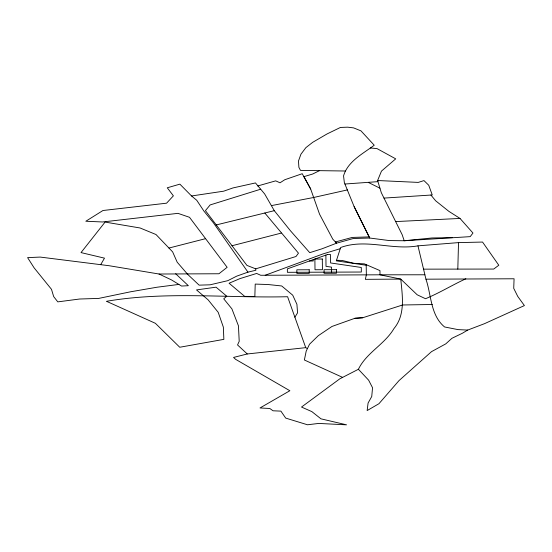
<?xml version="1.0" encoding="UTF-8"?>
<svg xmlns="http://www.w3.org/2000/svg" width="552" height="552" viewBox="0 0 552 552"><rect width="100%" height="100%" fill="white"/><g stroke="black" fill="none" stroke-linecap="round" stroke-linejoin="round"><path stroke-width="0.83" d="M457.815 269.107L458.519 242.611L482.551 242.059L498.794 265.236L493.723 269.059L423.46 269.155M345.317 171.01L300.488 170.389L298.894 167.346L298.487 160.991L300.923 154.222L305.877 147.646L312.736 142.292L327.039 133.95L340.439 127.443L347.691 127.174L353.611 127.891L360.973 130.865L374.228 145.231C362.968 153.739 347.801 161.287 343.551 175.881L344.351 182.622L354.129 206.634L369.171 236.905L352.217 237.429L335.409 241.955L336.568 243.184L353.342 238.498L369.73 238.029L389.229 240.568L404.209 240.755L470.187 236.642L472.974 233.047L460.016 218.433L448.852 211.34L435.638 200.776L430.912 195.042M452.288 237.657L432.037 237.967L404.209 240.755L402.173 234.71L381.328 192.738L377.602 180.525L381.466 171.113L395.715 158.852L376.988 148.591L370.302 147.984M307.409 348.616L305.732 347.656L247.275 353.97L233.558 357.434L235.607 359.324L289.862 390.726L260.006 407.962L269.804 408.494L273.061 410.785L280.906 411.13L285.695 418.092L307.498 424.778L318.683 423.432L346.532 424.826L320.967 418.837L311.866 411.626L301.509 407.052L339.804 378.831L358.407 369.274C366.383 352.7 384.73 344.331 393.997 328.53C405.637 314.564 402.339 295.686 400.773 279.105L380.017 274.806L260.716 275.275L256.639 273.454L239.968 278.608L229.087 283.224L244.688 296.369L254.845 296.452L255.217 284.087L268.086 284.522L281.713 285.97L292.726 295.189L296.914 304.304L297.562 312.832L294.892 317.214M100.699 264.663L104.494 258.15L81.027 252.595L105.08 222.083L140.07 227.976L155.988 234.517L172.631 251.884L177.199 262.207L187.797 274.475L199.12 285.149L210.057 284.811L227.776 280.678L236.698 276.152L247.952 272.15L255.873 270.245L255.721 268.852L246.944 265.415L205.427 210.629L210.133 204.937L260.558 189.246M366.204 265.25L336.32 260.854L340.646 247.51C365.859 238.278 392.155 250.498 417.954 245.847L425.951 279.188L514.078 278.774L513.726 288.337L517.741 296.403L524.4 305.573L484.49 323.679L467.696 330.075L462.321 333.277L451.95 338.293L445.74 343.882L431.519 351.645L398.999 380.618L378.941 403.712L367.149 410.571L368.087 403.029L371.744 396.488L372.545 387.745L368.639 380.19L358.407 369.274M319.622 170.561L312.784 173.977L303.917 176.654L310.672 189.019L319.539 214.162L332.78 239.175L336.568 243.184L321.995 248.8L309.741 252.671L290.428 230.736L274.289 210.671L264.684 193.993L255.466 182.933L232.944 187.935L223.684 191.178L191.544 195.967L179.876 184.154L167.277 187.79L173.383 195.85L166.573 203.184L102.955 210.512L85.822 221.248L102.555 221.973L177.958 213.348L189.508 217.302L227.141 267.313L218.937 273.757L159.031 274.02L109.158 265.726L40.234 257.08L27.6 257.625L34.093 267.817L51.495 289.324L53.668 296.569L57.787 301.875L79.605 299.018L98.718 298.411L130.576 291.787L156.996 287.226L178.882 284.425M465.833 278.774C452.205 285.06 439.413 292.995 425.509 298.722L417.188 294.789L400.773 279.105L365.348 279.34L366.342 274.861L366.197 264.663M265.195 275.255L323.017 253.913L340.273 248.676M432.319 304.497L402.608 304.98L362.733 317.745L354.881 318.29L331.987 326.453L318.311 335.678L309.527 344.22L306.201 351.113L304.373 359.994L342.433 377.299M255.721 268.852L295.989 256.507L298.473 253.175L264.815 213.003M257.708 185.969L275.696 180.856L280.009 182.802L284.784 179.731L302.234 173.707L310.672 189.019M231.992 245.75L281.265 233.089M168.953 248.048L205.585 238.664M216.094 224.981L274.289 210.671M347.45 189.902L313.453 197.526L271.377 205.613M344.945 184.023L377.947 181.649M417.954 245.847L458.519 242.611M354.881 318.29L362.733 317.745M383.985 198.092L432.257 194.959L428.731 185.237L423.984 180.594L418.237 182.401L377.602 180.525M395.66 221.587L460.016 218.433M467.696 330.075L458.001 329.613L444.567 326.957C430.422 315.22 431.457 295.299 425.951 279.188M309.382 261.006L313.225 260.993L313.212 259.633M424.861 274.779L380.017 274.806L379.955 270.597L364.361 263.87L353.977 263.311L342.081 260.447L336.499 260.289M159.038 274.02L171.493 279.919L181.546 286.046L188.356 285.695L175.681 273.751M368.722 182.622L379.942 188.184M191.544 195.967L196.747 200.286L203.895 211.057L213.569 223.022L247.952 272.15M247.275 353.97L237.546 344.952L239.209 341.315L238.45 325.846L231.902 308.865L223.739 298.818L226.768 296.217L216.06 287.171L196.505 289.917L208.138 299.853L218.206 312.335L223.353 327.15L223.857 339.363L179.745 347.249L155.374 323.299L106.584 301.344L107.226 301.171C166.828 291.111 227.527 298.211 287.592 296.721L305.732 347.656M354.129 206.634L369.73 238.029M331.614 272.143L331.545 267.154L326.018 266.34L325.873 255.107M327.391 254.562L287.35 268.886L287.392 272.315L361.339 272.026L361.291 267.478L330.6 262.959L330.503 254.548L327.391 254.562M322.306 259.005L314.882 259.033L315.006 269.749L322.43 269.721L322.306 259.005M309.21 269.769L296.838 269.818L296.879 273.392L309.251 273.343L309.21 269.769M336.423 269.666L324.052 269.714L324.093 273.281L336.465 273.233L336.423 269.666"/></g></svg>
